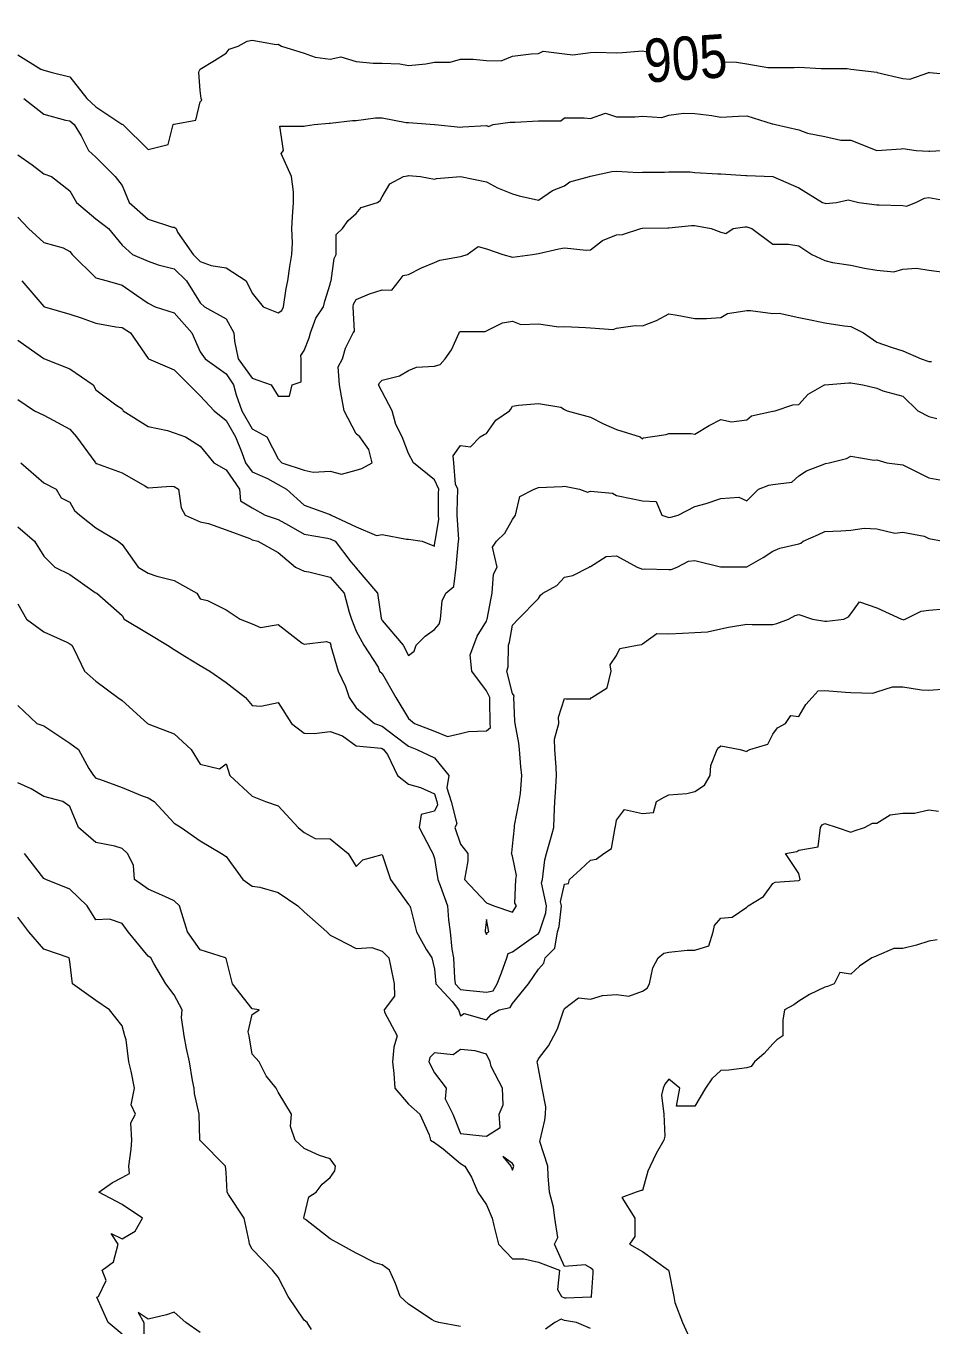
# Model space of a CAD drawing. Extents: x 537850 to 541798, y 6045627 to 6050132.
# Drawn here: x 540162.2 to 540266.5, y 6047408.7 to 6047558.3 of the extents above; entities that cross this region are included whole.
import ezdxf

# ---------------------------------------------------------------- set-up
doc = ezdxf.new("R2010")
doc.units = 0
doc.header["$LTSCALE"] = 5
doc.linetypes.add('DASHED2', pattern=[9.525, 6.35, -3.175])
doc.layers.add('Contour_Line_Intermediate', color=7, linetype='DASHED2', true_color=0xd9d9d9)
doc.layers.add('Contour_Line_Major', color=7, linetype='Continuous', true_color=0x6b6b6b)
doc.styles.get("Standard").update_dxf_attribs({"font": 'ARIALN.TTF'})

msp = doc.modelspace()

# ---------------------------------------------------------------- linework, layer by layer
at = {"layer": 'Contour_Line_Intermediate', "linetype": 'Continuous', "lineweight": 13, "flags": 128}
for points, elevation in [([(540162.012, 6047549.996), (540164.317, 6047548.193), (540166.813, 6047547.5), (540167.317, 6047547.418), (540167.785, 6047546.996), (540168.628, 6047545.685), (540169.472, 6047543.996), (540170.317, 6047543.211), (540172.547, 6047540.996), (540173.317, 6047539.967), (540174.126, 6047537.996), (540176.317, 6047536.067), (540179.137, 6047535.176), (540179.317, 6047535.147), (540179.552, 6047534.996), (540179.729, 6047534.584), (540181.506, 6047531.996), (540182.316, 6047531.219), (540183.584, 6047530.729), (540185.316, 6047530.458), (540187.618, 6047528.997), (540188.316, 6047527.552), (540189.589, 6047525.997), (540191.316, 6047525.282), (540191.748, 6047525.565), (540191.926, 6047525.997), (540192.222, 6047528.09), (540192.415, 6047528.997), (540192.672, 6047530.64), (540192.884, 6047531.996), (540192.968, 6047533.344), (540192.877, 6047534.996), (540192.971, 6047536.341), (540193.087, 6047537.996), (540193.087, 6047539.225), (540192.834, 6047540.996), (540191.669, 6047543.643), (540191.909, 6047543.996), (540191.508, 6047546.804), (540194.316, 6047546.804), (540194.48, 6047546.831), (540195.467, 6047546.996), (540197.184, 6047547.127), (540197.316, 6047547.143), (540199.862, 6047547.449), (540200.316, 6047547.449), (540202.544, 6047547.767), (540203.315, 6047547.767), (540206.078, 6047547.233), (540206.315, 6047547.207), (540209.311, 6047547), (540209.315, 6047547.001), (540209.381, 6047546.996), (540212.315, 6047546.665), (540212.609, 6047546.702), (540215.315, 6047546.861), (540215.544, 6047546.767), (540216.078, 6047546.996), (540218.066, 6047547.244), (540218.315, 6047547.244), (540218.57, 6047547.251), (540221.315, 6047547.419), (540223.891, 6047547.419), (540224.314, 6047547.737), (540226.573, 6047547.737), (540227.314, 6047547.694), (540229.028, 6047548.282), (540230.314, 6047547.86), (540232.45, 6047547.86), (540233.314, 6047547.943), (540235.511, 6047547.798), (540236.314, 6047548.052), (540238.024, 6047548.285), (540239.314, 6047548.236), (540241.303, 6047548.006), (540242.314, 6047547.826), (540244.352, 6047547.957), (540245.313, 6047547.984), (540248.231, 6047547.078), (540248.313, 6047547.047), (540248.643, 6047546.996), (540251.313, 6047546.389), (540252.3, 6047546.008), (540254.313, 6047545.596), (540256.143, 6047545.165), (540257.313, 6047545.165), (540260.306, 6047544.003), (540260.313, 6047543.999), (540263.121, 6047544.187), (540263.313, 6047544.214), (540264.84, 6047543.996), (540266.312, 6047543.915), (540266.399, 6047543.91), (540267.778, 6047543.996)], 905.957), ([(540161.317, 6047543.506), (540162.958, 6047542.356), (540164.317, 6047541.31), (540165.182, 6047540.996), (540167.317, 6047539.354), (540168.053, 6047537.996), (540170.317, 6047536.137), (540171.748, 6047534.996), (540173.317, 6047533.073), (540174.52, 6047531.996), (540176.317, 6047531.233), (540177.491, 6047530.822), (540179.317, 6047530.352), (540180.745, 6047528.997), (540182.316, 6047526.429), (540182.833, 6047525.997), (540185.316, 6047524.59), (540186.221, 6047522.997), (540186.275, 6047522.038), (540186.697, 6047519.997), (540188.316, 6047517.766), (540190.508, 6047516.997), (540191.316, 6047515.705), (540192.609, 6047515.705), (540192.932, 6047516.997), (540193.976, 6047517.337), (540193.944, 6047519.997), (540193.932, 6047520.38), (540194.316, 6047520.941), (540194.9, 6047522.413), (540195.024, 6047522.997), (540195.644, 6047524.669), (540196.551, 6047525.997), (540196.69, 6047526.623), (540197.316, 6047528.607), (540197.377, 6047528.935), (540197.413, 6047528.997), (540197.767, 6047531.545), (540198.001, 6047531.996), (540198.001, 6047534.311), (540198.739, 6047534.996), (540199.373, 6047535.939), (540200.316, 6047536.742), (540200.888, 6047537.424), (540202.771, 6047537.996), (540203.064, 6047538.248), (540203.315, 6047538.65), (540204.163, 6047540.149), (540205.738, 6047540.996), (540206.227, 6047541.084), (540206.315, 6047541.108), (540207.712, 6047540.996), (540209.315, 6047540.705), (540209.56, 6047540.751), (540212.315, 6047540.994), (540212.317, 6047540.994), (540215.315, 6047540.395), (540216.603, 6047539.708), (540218.315, 6047538.995), (540219.075, 6047538.756), (540221.315, 6047538.281), (540222.919, 6047539.391), (540224.314, 6047539.915), (540224.932, 6047540.378), (540227.198, 6047540.996), (540227.291, 6047541.02), (540227.314, 6047541.018), (540229.745, 6047541.565), (540230.314, 6047541.611), (540232.842, 6047541.468), (540233.314, 6047541.483), (540235.832, 6047541.478), (540236.314, 6047541.526), (540238.783, 6047541.526), (540239.314, 6047541.477), (540241.997, 6047541.312), (540242.314, 6047541.323), (540245.201, 6047541.108), (540245.313, 6047541.126), (540248.31, 6047540.999), (540248.313, 6047540.998), (540248.322, 6047540.996), (540251.313, 6047539.687), (540254.042, 6047537.996), (540254.313, 6047537.907), (540254.408, 6047537.901), (540255.657, 6047537.996), (540257.012, 6047538.297), (540257.313, 6047538.251), (540258.243, 6047537.996), (540260.313, 6047537.734), (540260.566, 6047537.743), (540263.313, 6047537.651), (540263.726, 6047537.582), (540264.794, 6047537.996), (540265.806, 6047538.502), (540266.312, 6047538.587), (540269.266, 6047538.043)], 906.956), ([(540161.317, 6047536.298), (540162.524, 6047534.996), (540164.317, 6047533.389), (540166.527, 6047532.787), (540167.317, 6047532.348), (540167.56, 6047531.996), (540170.317, 6047529.342), (540171.597, 6047528.997), (540173.317, 6047528.483), (540175.003, 6047527.311), (540176.317, 6047526.414), (540177.132, 6047525.997), (540179.317, 6047525.288), (540181.368, 6047522.997), (540182.316, 6047520.819), (540182.885, 6047519.997), (540185.316, 6047518.267), (540186.179, 6047516.997), (540186.454, 6047515.859), (540187.107, 6047513.997), (540188.316, 6047511.949), (540189.994, 6047510.997), (540191.316, 6047508.474), (540191.72, 6047507.998), (540194.316, 6047507.174), (540195.36, 6047506.953), (540197.316, 6047507.037), (540198.61, 6047506.703), (540200.316, 6047507.177), (540200.958, 6047507.355), (540202.163, 6047507.998), (540201.779, 6047509.534), (540200.715, 6047510.997), (540200.316, 6047511.354), (540198.902, 6047513.997), (540198.604, 6047515.709), (540198.38, 6047516.997), (540198.237, 6047519.075), (540198.726, 6047519.997), (540199.079, 6047521.233), (540199.961, 6047522.997), (540200.126, 6047523.186), (540199.951, 6047525.997), (540200.008, 6047526.304), (540200.316, 6047526.83), (540201.832, 6047527.48), (540203.315, 6047527.931), (540204.397, 6047527.915), (540205.269, 6047528.997), (540205.706, 6047529.606), (540206.315, 6047529.725), (540207.829, 6047530.482), (540209.315, 6047531.108), (540209.939, 6047531.372), (540212.315, 6047531.79), (540212.491, 6047531.82), (540213.107, 6047531.996), (540214.369, 6047532.943), (540215.315, 6047532.659), (540217.207, 6047531.996), (540218.315, 6047531.719), (540220.623, 6047531.996), (540221.315, 6047532.126), (540223.663, 6047532.648), (540224.314, 6047532.792), (540226.794, 6047532.517), (540227.314, 6047532.551), (540228.693, 6047533.617), (540230.314, 6047534.266), (540231.008, 6047534.302), (540233.089, 6047534.996), (540233.255, 6047535.055), (540233.314, 6047535.041), (540236.223, 6047535.087), (540236.314, 6047535.077), (540238.955, 6047535.355), (540239.314, 6047535.344), (540241.199, 6047534.996), (540242.314, 6047534.603), (540242.89, 6047534.42), (540243.763, 6047534.996), (540245.098, 6047535.212), (540245.313, 6047535.217), (540245.91, 6047534.996), (540248.313, 6047533.194), (540250.116, 6047533.194), (540251.313, 6047533.005), (540252.795, 6047531.996), (540254.313, 6047531.32), (540255.205, 6047531.105), (540257.313, 6047530.78), (540258.881, 6047530.428), (540260.313, 6047530.198), (540262.274, 6047530.035), (540263.313, 6047530.34), (540264.877, 6047530.432), (540266.312, 6047530.227), (540268.357, 6047529.952)], 907.956), ([(540161.778, 6047528.997), (540164.317, 6047526.03), (540164.384, 6047525.997), (540167.317, 6047525.124), (540168.608, 6047524.706), (540170.317, 6047524.121), (540172.615, 6047523.699), (540173.317, 6047523.585), (540174.307, 6047522.997), (540176.317, 6047520.049), (540176.387, 6047519.997), (540179.317, 6047518.721), (540181.055, 6047516.997), (540182.316, 6047515.733), (540183.923, 6047513.997), (540185.316, 6047512.896), (540186.399, 6047510.997), (540187.124, 6047509.19), (540187.551, 6047507.998), (540188.316, 6047506.98), (540190.098, 6047506.216), (540191.316, 6047505.502), (540192.291, 6047504.998), (540194.316, 6047503.136), (540197.204, 6047502.109), (540197.316, 6047502.077), (540197.409, 6047501.998), (540200.316, 6047500.652), (540202.659, 6047499.654), (540203.315, 6047499.751), (540206.094, 6047499.219), (540206.315, 6047499.228), (540207.924, 6047498.998), (540209.315, 6047498.402), (540209.384, 6047498.929), (540209.391, 6047498.998), (540209.839, 6047501.474), (540209.801, 6047501.998), (540209.804, 6047504.509), (540209.821, 6047504.998), (540209.315, 6047506.039), (540206.921, 6047507.998), (540206.315, 6047509.087), (540205.607, 6047510.997), (540204.873, 6047512.439), (540204.446, 6047513.997), (540203.315, 6047516.209), (540202.856, 6047516.997), (540203.031, 6047517.281), (540203.315, 6047517.526), (540205.279, 6047518.034), (540206.315, 6047518.638), (540207.271, 6047519.041), (540209.315, 6047519.132), (540209.971, 6047519.341), (540210.575, 6047519.997), (540211.297, 6047521.015), (540212.155, 6047522.997), (540212.194, 6047523.118), (540212.315, 6047523.161), (540215.151, 6047523.161), (540215.315, 6047523.208), (540217.174, 6047524.138), (540218.315, 6047524.328), (540219.272, 6047523.954), (540221.315, 6047524.031), (540223.638, 6047523.673), (540224.314, 6047523.706), (540226.72, 6047523.591), (540227.314, 6047523.563), (540229.925, 6047523.385), (540230.314, 6047523.54), (540232.464, 6047523.847), (540233.314, 6047523.797), (540234.919, 6047524.392), (540236.314, 6047525.164), (540237.274, 6047525.036), (540239.314, 6047524.654), (540240.657, 6047524.654), (540242.314, 6047524.764), (540243.104, 6047525.206), (540245.313, 6047525.579), (540245.753, 6047525.557), (540248.313, 6047525.208), (540249.036, 6047525.274), (540251.313, 6047524.76), (540252.852, 6047524.458), (540254.313, 6047524.135), (540256.52, 6047523.79), (540257.313, 6047523.735), (540258.759, 6047522.997), (540260.313, 6047521.902), (540261.956, 6047521.354), (540263.313, 6047520.902), (540265.423, 6047519.997), (540266.312, 6047519.691), (540266.62, 6047519.689)], 908.956), ([(540161.317, 6047515.301), (540163.236, 6047513.997), (540164.317, 6047513.504), (540165.385, 6047512.93), (540167.317, 6047511.891), (540168.056, 6047510.997), (540170.169, 6047508.145), (540170.26, 6047507.998), (540170.317, 6047507.946), (540170.388, 6047507.927), (540173.317, 6047506.855), (540175.946, 6047505.369), (540176.317, 6047505.14), (540178.97, 6047505.345), (540179.317, 6047505.275), (540179.811, 6047504.998), (540180.143, 6047502.824), (540180.583, 6047501.998), (540182.316, 6047501.222), (540183.301, 6047501.014), (540185.316, 6047500.308), (540188.029, 6047499.285), (540188.316, 6047499.16), (540188.965, 6047498.998), (540191.316, 6047497.705), (540193.324, 6047495.998), (540194.316, 6047495.546), (540194.855, 6047495.459), (540197.316, 6047494.835), (540198.917, 6047492.998), (540199.512, 6047490.802), (540199.753, 6047489.998), (540200.316, 6047488.613), (540201.202, 6047486.999), (540202.837, 6047484.477), (540203.005, 6047483.999), (540203.315, 6047483.74), (540204.855, 6047480.999), (540206.315, 6047478.564), (540207.04, 6047477.999), (540209.315, 6047477.107), (540210.84, 6047476.474), (540212.315, 6047476.833), (540213.248, 6047477.066), (540215.315, 6047477.137), (540215.795, 6047477.519), (540215.761, 6047477.999), (540215.716, 6047480.598), (540215.709, 6047480.999), (540215.315, 6047481.734), (540213.617, 6047483.999), (540213.428, 6047485.886), (540213.856, 6047486.999), (540214.251, 6047488.062), (540215.315, 6047489.773), (540215.368, 6047489.945), (540215.378, 6047489.998), (540215.876, 6047492.438), (540215.99, 6047492.998), (540216.128, 6047495.185), (540216.56, 6047495.998), (540216.02, 6047498.292), (540216.461, 6047498.998), (540217.416, 6047499.897), (540218.315, 6047501.469), (540218.658, 6047501.998), (540219.176, 6047504.136), (540220.815, 6047504.998), (540221.315, 6047505.162), (540224.037, 6047505.275), (540224.314, 6047505.345), (540226.05, 6047504.998), (540226.954, 6047504.638), (540227.314, 6047504.768), (540229.855, 6047504.538), (540230.314, 6047504.241), (540232.175, 6047503.859), (540233.314, 6047503.625), (540234.868, 6047503.552), (540235.511, 6047501.998), (540236.314, 6047501.735), (540236.562, 6047501.75), (540237.398, 6047501.998), (540239.314, 6047502.988), (540240.649, 6047503.333), (540242.314, 6047503.905), (540244.385, 6047504.069), (540245.313, 6047503.653), (540246.671, 6047504.998), (540247.873, 6047505.438), (540248.313, 6047505.529), (540250.522, 6047505.789), (540251.313, 6047506.501), (540252.211, 6047507.1), (540254.313, 6047507.918), (540254.379, 6047507.932), (540254.792, 6047507.998), (540256.809, 6047508.502), (540257.313, 6047508.773), (540259.994, 6047508.316), (540260.313, 6047508.341), (540261.457, 6047507.998), (540263.313, 6047507.766), (540263.741, 6047507.569), (540266.312, 6047506.284), (540268.418, 6047505.892)], 910.956), ([(540161.671, 6047507.998), (540164.317, 6047505.704), (540165.731, 6047504.998), (540166.289, 6047503.97), (540167.317, 6047503.477), (540167.824, 6047502.505), (540168.474, 6047501.998), (540170.317, 6047500.523), (540172.872, 6047498.998), (540173.317, 6047498.59), (540175.189, 6047495.998), (540176.317, 6047495.319), (540177.337, 6047494.978), (540179.317, 6047494.463), (540181.925, 6047492.998), (540182.316, 6047492.341), (540183.161, 6047492.154), (540185.316, 6047491.076), (540186.921, 6047489.998), (540188.316, 6047489.465), (540189.282, 6047489.033), (540191.316, 6047489.384), (540194.074, 6047487.24), (540194.316, 6047487.11), (540196.874, 6047487.44), (540197.316, 6047487.269), (540197.385, 6047486.999), (540197.4, 6047486.914), (540198.224, 6047483.999), (540199.057, 6047482.258), (540199.499, 6047480.999), (540200.316, 6047479.783), (540202.427, 6047477.999), (540203.315, 6047477.677), (540204.745, 6047476.569), (540206.315, 6047475.393), (540207.291, 6047474.999), (540209.315, 6047474.033), (540210.967, 6047471.999), (540210.746, 6047470.568), (540211.238, 6047468.999), (540211.888, 6047466.427), (540211.67, 6047466), (540212.315, 6047464.106), (540213.165, 6047463), (540213.165, 6047462.15), (540212.785, 6047460), (540215.315, 6047457.312), (540216.146, 6047457), (540218.315, 6047456.273), (540218.779, 6047457), (540218.597, 6047457.283), (540218.711, 6047460), (540218.778, 6047460.464), (540218.315, 6047462.716), (540218.182, 6047463), (540218.226, 6047463.089), (540218.315, 6047463.841), (540218.541, 6047466), (540218.563, 6047466.248), (540219.103, 6047468.999), (540219.233, 6047469.917), (540219.377, 6047471.999), (540219.294, 6047472.978), (540219.122, 6047474.999), (540219.031, 6047475.715), (540218.625, 6047477.999), (540218.584, 6047478.268), (540218.478, 6047480.999), (540218.5, 6047481.184), (540218.315, 6047481.451), (540217.659, 6047483.999), (540217.805, 6047484.508), (540217.862, 6047486.999), (540217.969, 6047487.344), (540218.315, 6047489.298), (540218.972, 6047489.998), (540221.315, 6047492.405), (540221.557, 6047492.756), (540221.8, 6047492.998), (540223.418, 6047493.894), (540224.314, 6047494.858), (540225.263, 6047495.05), (540227.139, 6047495.998), (540227.244, 6047496.068), (540227.314, 6047496.086), (540229.1, 6047497.212), (540230.314, 6047497.318), (540232.69, 6047495.998), (540233.314, 6047495.767), (540233.518, 6047495.794), (540236.314, 6047495.722), (540236.599, 6047495.713), (540237.278, 6047495.998), (540238.609, 6047496.703), (540239.314, 6047496.761), (540242.296, 6047496.016), (540242.314, 6047496.016), (540245.291, 6047496.02), (540245.313, 6047496.023), (540247.217, 6047497.094), (540248.313, 6047497.825), (540249.113, 6047498.198), (540251.313, 6047498.687), (540251.533, 6047498.778), (540251.802, 6047498.998), (540253.565, 6047499.746), (540254.313, 6047500.104), (540256.137, 6047500.174), (540257.313, 6047500.268), (540258.827, 6047500.483), (540260.313, 6047500.412), (540262.381, 6047499.929), (540263.313, 6047500.018), (540265.758, 6047499.552), (540266.312, 6047499.312), (540267.929, 6047498.998)], 911.956), ([(540161.317, 6047500.66), (540163.247, 6047498.998), (540164.317, 6047497.263), (540165.582, 6047495.998), (540167.317, 6047495.133), (540170.242, 6047493.074), (540170.317, 6047493.023), (540170.424, 6047492.998), (540173.317, 6047490.426), (540173.561, 6047489.998), (540176.317, 6047488.35), (540178.576, 6047486.999), (540179.317, 6047486.505), (540180.553, 6047485.762), (540182.316, 6047484.671), (540183.454, 6047483.999), (540185.316, 6047482.725), (540187.544, 6047480.999), (540188.316, 6047480.08), (540189.315, 6047480), (540191.316, 6047480.426), (540192.834, 6047477.999), (540194.316, 6047476.887), (540195.475, 6047476.84), (540197.316, 6047477.078), (540198.739, 6047476.576), (540200.316, 6047475.422), (540203.171, 6047475.143), (540203.315, 6047475.091), (540203.434, 6047474.999), (540203.912, 6047474.403), (540205.047, 6047471.999), (540206.315, 6047471.003), (540207.696, 6047470.619), (540209.315, 6047469.882), (540209.592, 6047468.999), (540209.686, 6047468.629), (540209.315, 6047467.902), (540207.806, 6047467.509), (540207.564, 6047466), (540208.891, 6047463.423), (540209.132, 6047463), (540209.315, 6047462.429), (540209.715, 6047460), (540209.985, 6047459.33), (540210.843, 6047457), (540210.933, 6047455.382), (540211.142, 6047454), (540211.316, 6047451.999), (540211.502, 6047451), (540211.647, 6047448.668), (540211.717, 6047448), (540212.315, 6047447.346), (540213.027, 6047447.288), (540215.315, 6047447.037), (540216.105, 6047447.21), (540216.566, 6047448), (540217.036, 6047449.279), (540217.668, 6047451), (540217.804, 6047451.511), (540218.315, 6047451.674), (540220.723, 6047453.408), (540221.315, 6047453.815), (540221.407, 6047453.908), (540221.423, 6047454), (540222.14, 6047456.175), (540222.222, 6047457), (540221.677, 6047459.638), (540221.761, 6047460), (540222.045, 6047462.27), (540222.234, 6047463), (540222.686, 6047464.628), (540223.066, 6047466), (540223.114, 6047467.2), (540223.186, 6047468.999), (540223.262, 6047470.052), (540223.403, 6047471.999), (540223.365, 6047472.949), (540223.207, 6047474.999), (540223.139, 6047476.174), (540223.668, 6047477.999), (540223.604, 6047478.71), (540224.314, 6047480.861), (540224.494, 6047480.82), (540227.314, 6047480.82), (540227.386, 6047480.927), (540227.461, 6047480.999), (540229.224, 6047482.089), (540229.672, 6047483.999), (540229.586, 6047484.727), (540230.314, 6047485.823), (540230.686, 6047486.627), (540232.667, 6047486.999), (540233.22, 6047487.092), (540233.314, 6047487.164), (540234.959, 6047488.353), (540236.314, 6047488.324), (540237.911, 6047488.401), (540239.314, 6047488.469), (540240.772, 6047488.54), (540242.314, 6047488.891), (540243.213, 6047489.099), (540245.313, 6047489.422), (540245.922, 6047489.389), (540248.313, 6047489.389), (540248.789, 6047489.523), (540250.119, 6047489.998), (540250.892, 6047490.42), (540251.313, 6047490.55), (540252.884, 6047489.998), (540254.313, 6047489.778), (540254.549, 6047489.762), (540256.486, 6047489.998), (540257.037, 6047490.274), (540257.313, 6047490.619), (540258.289, 6047492.022), (540260.313, 6047491.314), (540263.133, 6047489.998), (540263.313, 6047489.958), (540263.378, 6047489.933), (540263.563, 6047489.998), (540265.396, 6047490.915), (540266.312, 6047491.055), (540268.099, 6047491.211)], 912.956), ([(540161.317, 6047491.764), (540162.308, 6047489.998), (540164.317, 6047488.548), (540166.955, 6047487.36), (540167.317, 6047487.161), (540167.538, 6047486.999), (540167.808, 6047486.507), (540168.989, 6047483.999), (540170.317, 6047482.87), (540172.823, 6047480.999), (540173.317, 6047480.632), (540176.253, 6047477.999), (540176.317, 6047477.941), (540176.405, 6047477.91), (540179.317, 6047476.801), (540181.272, 6047474.999), (540182.316, 6047473.317), (540184.56, 6047472.756), (540185.316, 6047473.361), (540185.751, 6047471.999), (540188.316, 6047469.636), (540189.866, 6047468.999), (540191.316, 6047468.516), (540193.614, 6047466), (540194.316, 6047465.441), (540195.562, 6047464.753), (540197.316, 6047464.691), (540199.38, 6047463), (540200.316, 6047461.53), (540201.051, 6047462.265), (540203.315, 6047462.882), (540204.24, 6047460), (540206.315, 6047457.155), (540206.47, 6047457), (540206.552, 6047456.764), (540207.261, 6047454), (540208.396, 6047451.919), (540209.028, 6047451), (540209.315, 6047449.687), (540209.49, 6047448), (540211.368, 6047445.947), (540212.084, 6047445.001), (540212.315, 6047444.32), (540212.734, 6047444.582), (540215.315, 6047443.865), (540215.839, 6047444.476), (540216.775, 6047445.001), (540218.037, 6047445.278), (540218.315, 6047445.753), (540220.161, 6047448), (540221.315, 6047449.676), (540221.926, 6047450.389), (540222.071, 6047451), (540223.193, 6047452.122), (540223.506, 6047454), (540223.706, 6047454.608), (540223.947, 6047457), (540223.851, 6047457.464), (540224.314, 6047459.462), (540224.752, 6047459.563), (540224.897, 6047460), (540226.154, 6047461.16), (540227.314, 6047462.231), (540227.96, 6047462.354), (540228.86, 6047463), (540229.739, 6047463.575), (540230.13, 6047466), (540230.191, 6047466.123), (540230.314, 6047466.863), (540231.23, 6047468.084), (540233.314, 6047467.62), (540234.577, 6047467.736), (540234.901, 6047468.999), (540235.801, 6047469.512), (540236.314, 6047469.77), (540238.397, 6047469.916), (540239.314, 6047470.138), (540240.443, 6047470.87), (540241.081, 6047471.999), (540241.169, 6047473.144), (540241.911, 6047474.999), (540242.09, 6047475.223), (540242.314, 6047475.402), (540244.547, 6047474.999), (540245.313, 6047474.769), (540245.439, 6047474.873), (540245.659, 6047474.999), (540247.723, 6047475.589), (540248.313, 6047476.769), (540248.84, 6047477.472), (540249.789, 6047477.999), (540250.401, 6047478.911), (540251.313, 6047478.813), (540252.13, 6047480.182), (540252.857, 6047480.999), (540253.549, 6047481.763), (540254.313, 6047481.803), (540256.709, 6047481.603), (540257.313, 6047481.553), (540259.828, 6047481.483), (540260.313, 6047481.627), (540262.092, 6047482.22), (540263.313, 6047482.22), (540265.447, 6047481.864), (540266.312, 6047481.823), (540268.34, 6047481.971)], 913.956), ([(540212.315, 6047408.527), (540209.83, 6047409.002), (540209.315, 6047409.14), (540209.041, 6047409.277), (540206.315, 6047411.094), (540205.352, 6047412.002), (540204.826, 6047413.491), (540204.146, 6047415.002), (540203.315, 6047415.648), (540202.473, 6047415.845), (540200.316, 6047416.958), (540198.428, 6047418.002), (540197.316, 6047418.643), (540194.479, 6047420.838), (540194.316, 6047420.928), (540194.279, 6047421.002), (540194.265, 6047421.053), (540194.316, 6047421.205), (540194.848, 6047423.47), (540195.707, 6047424.002), (540196.39, 6047424.927), (540197.316, 6047425.698), (540197.849, 6047426.468), (540197.933, 6047427.001), (540197.316, 6047427.839), (540196.082, 6047428.235), (540194.316, 6047429.014), (540193.267, 6047430.001), (540192.742, 6047431.575), (540192.837, 6047433.001), (540191.316, 6047435.537), (540191.063, 6047436.001), (540189.924, 6047437.393), (540189.119, 6047439.001), (540188.316, 6047439.912), (540187.953, 6047442.001), (540187.863, 6047442.454), (540188.316, 6047444.457), (540188.642, 6047444.675), (540189.13, 6047445.001), (540188.316, 6047445.134), (540186.064, 6047448), (540185.316, 6047450.9), (540185.236, 6047451), (540182.316, 6047451.913), (540180.856, 6047454), (540180.198, 6047456.118), (540179.952, 6047457), (540179.317, 6047457.579), (540178.247, 6047458.07), (540176.317, 6047458.909), (540174.748, 6047460), (540174.644, 6047461.673), (540173.959, 6047463), (540173.317, 6047463.578), (540172.472, 6047463.845), (540170.317, 6047464.29), (540168.288, 6047466), (540167.317, 6047468.426), (540166.499, 6047468.999), (540164.317, 6047469.581), (540162.844, 6047470.473), (540161.317, 6047471.157)], 915.956), ([(540195.145, 6047408.173), (540194.67, 6047409.002), (540194.316, 6047409.241), (540192.475, 6047412.002), (540191.316, 6047414.215), (540190.65, 6047415.002), (540188.316, 6047417.442), (540188.023, 6047418.002), (540187.98, 6047418.338), (540187.382, 6047421.002), (540185.571, 6047423.747), (540185.425, 6047424.002), (540185.316, 6047426.316), (540185.259, 6047427.001), (540182.316, 6047429.944), (540182.294, 6047430.001), (540182.296, 6047430.022), (540182.227, 6047433.001), (540181.676, 6047435.36), (540181.627, 6047436.001), (540181.45, 6047436.867), (540181.107, 6047439.001), (540180.748, 6047440.569), (540180.496, 6047442.001), (540180.191, 6047444.126), (540180.254, 6047445.001), (540179.317, 6047446.746), (540178.376, 6047448), (540176.966, 6047450.351), (540176.622, 6047451), (540176.317, 6047451.193), (540174.02, 6047454), (540173.317, 6047454.962), (540171.864, 6047455.453), (540170.317, 6047455.363), (540169.288, 6047457), (540167.317, 6047458.892), (540164.548, 6047460), (540164.317, 6047460.144), (540162.063, 6047463)], 916.956), ([(540173.317, 6047407.647), (540171.729, 6047409.002), (540170.422, 6047411.897), (540170.625, 6047412.002), (540171.5, 6047413.819), (540171.035, 6047415.002), (540172.349, 6047415.97), (540172.855, 6047418.002), (540172.082, 6047419.237), (540173.317, 6047418.633), (540174.824, 6047419.495), (540175.685, 6047421.002), (540173.317, 6047422.569), (540170.66, 6047424.002), (540172.211, 6047425.108), (540173.317, 6047425.686), (540174.162, 6047426.156), (540174.106, 6047427.001), (540174.366, 6047428.952), (540174.431, 6047430.001), (540174.344, 6047431.974), (540174.887, 6047433.001), (540174.364, 6047434.048), (540174.775, 6047436.001), (540174.364, 6047437.954), (540174.102, 6047439.001), (540173.783, 6047441.534), (540173.657, 6047442.001), (540173.317, 6047443.166), (540171.873, 6047445.001), (540170.317, 6047446.085), (540167.602, 6047448), (540167.317, 6047450.561), (540167.244, 6047451), (540164.317, 6047451.976), (540162.582, 6047454), (540161.317, 6047455.679)], 917.956), ([(540267.249, 6047453.063), (540266.312, 6047452.909), (540264.862, 6047452.451), (540263.313, 6047452.064), (540262.249, 6047452.064), (540260.313, 6047451.234), (540260.16, 6047451.153), (540259.718, 6047451), (540258.294, 6047450.02), (540257.313, 6047449.107), (540256.022, 6047449.291), (540255.376, 6047448), (540254.623, 6047447.69), (540254.313, 6047447.604), (540252.532, 6047446.782), (540251.313, 6047446.021), (540250.722, 6047445.592), (540249.674, 6047445.001), (540249.48, 6047443.834), (540249.48, 6047442.001), (540248.767, 6047441.547), (540248.313, 6047441.093), (540247.323, 6047439.991), (540246.223, 6047439.001), (540245.825, 6047438.489), (540245.313, 6047438.319), (540243.262, 6047438.052), (540242.314, 6047438.011), (540241.269, 6047437.046), (540240.572, 6047436.001), (540239.314, 6047433.903), (540237.216, 6047433.903), (540237.598, 6047436.001), (540236.314, 6047437.01), (540235.857, 6047436.458), (540235.697, 6047436.001), (540235.478, 6047435.166), (540235.769, 6047433.001), (540235.864, 6047430.451), (540235.772, 6047430.001), (540234.862, 6047428.453), (540234.187, 6047427.001), (540233.91, 6047426.405), (540233.314, 6047424.185), (540233.131, 6047424.185), (540232.582, 6047424.002), (540230.915, 6047423.401), (540232.408, 6047421.002), (540232.408, 6047418.908), (540231.803, 6047418.002), (540233.314, 6047417.182), (540236.289, 6047415.002), (540236.314, 6047414.901), (540236.894, 6047412.002), (540237.039, 6047411.277), (540237.914, 6047409.002), (540239.217, 6047406.1)], 915.956), ([(540182.316, 6047407.842), (540180.684, 6047409.002), (540179.317, 6047410.178), (540178.461, 6047409.858), (540176.317, 6047409.381), (540175.181, 6047410.138), (540175.83, 6047409.002), (540175.837, 6047406.482)], 917.956), ([(540227.314, 6047408.28), (540225.675, 6047409.002), (540224.314, 6047409.217), (540223.943, 6047409.373), (540223.201, 6047409.002), (540222.1, 6047408.217)], 915.956)]:
    msp.add_lwpolyline(points, dxfattribs=dict(at, elevation=elevation))
for points, elevation in [([(540215.385, 6047453.93), (540215.604, 6047454), (540215.315, 6047455.394), (540215.149, 6047454.166), (540215.166, 6047454), (540215.315, 6047453.667), (540215.385, 6047453.93)], 911.956), ([(540217.171, 6047436.001), (540215.85, 6047438.465), (540215.75, 6047439.001), (540215.315, 6047439.881), (540214.029, 6047440.287), (540212.315, 6047440.432), (540211.483, 6047439.832), (540209.315, 6047440.042), (540208.8, 6047439.516), (540208.681, 6047439.001), (540209.315, 6047437.766), (540210.666, 6047436.001), (540210.566, 6047434.75), (540211.427, 6047433.001), (540212.315, 6047430.746), (540214.81, 6047430.506), (540215.315, 6047430.437), (540216.877, 6047431.439), (540216.786, 6047433.001), (540217.239, 6047434.077), (540217.171, 6047436.001)], 913.956), ([(540218.425, 6047427.111), (540218.315, 6047427.291), (540217.214, 6047428.102), (540218.111, 6047427.001), (540218.315, 6047426.543), (540218.487, 6047427.001), (540218.425, 6047427.111)], 913.956)]:
    msp.add_lwpolyline(points, close=True, dxfattribs=dict(at, elevation=elevation))
at = {"layer": 'Contour_Line_Major', "linetype": 'Continuous', "lineweight": 15, "flags": 128}
for points, elevation in [([(540161.317, 6047555.002), (540163.963, 6047553.35), (540164.317, 6047553.233), (540165.267, 6047552.995), (540167.317, 6047552.486), (540169.264, 6047549.996), (540170.317, 6047549.024), (540173.287, 6047547.025), (540173.317, 6047547.009), (540173.411, 6047546.996), (540176.317, 6047544.09), (540178.641, 6047544.672), (540179.223, 6047546.996), (540179.304, 6047547.008), (540179.317, 6047547.013), (540181.819, 6047547.493), (540182.316, 6047549.604), (540182.512, 6047549.8), (540182.447, 6047549.996), (540182.316, 6047550.895), (540182.179, 6047552.995), (540182.197, 6047553.115), (540182.316, 6047553.347), (540183.956, 6047554.356), (540185.316, 6047555.194), (540185.647, 6047555.665), (540186.702, 6047555.995), (540187.725, 6047556.586), (540188.316, 6047556.709), (540191.092, 6047556.219), (540191.316, 6047556.256), (540191.707, 6047555.995), (540194.316, 6047555.222), (540195.569, 6047554.742), (540197.316, 6047554.526), (540198.529, 6047554.782), (540200.316, 6047554.241), (540202.246, 6047554.065), (540203.315, 6047554.065), (540205.319, 6047553.991), (540206.315, 6047553.795), (540208.346, 6047553.964), (540209.315, 6047554.176), (540211.124, 6047554.186), (540212.315, 6047554.528), (540213.782, 6047554.528), (540215.315, 6047554.364), (540217.007, 6047554.303), (540218.315, 6047554.854), (540220.457, 6047555.138), (540221.315, 6047555.164), (540221.858, 6047555.452), (540224.314, 6047555.124), (540225.282, 6047555.028), (540227.314, 6047555.282), (540227.973, 6047555.336), (540230.314, 6047555.248), (540231.01, 6047555.3), (540233.314, 6047555.47), (540233.994, 6047555.316), (540236.314, 6047554.556), (540237.753, 6047554.556), (540239.314, 6047554.664), (540240.744, 6047554.565), (540242.314, 6047554.206), (540244.146, 6047554.163), (540245.313, 6047553.969), (540247.757, 6047553.551), (540248.313, 6047553.551), (540250.757, 6047553.551), (540251.313, 6047553.605), (540253.871, 6047553.437), (540254.313, 6047553.422), (540256.887, 6047553.422), (540257.313, 6047553.372), (540260.31, 6047552.998), (540260.313, 6047552.998), (540260.333, 6047552.995), (540263.313, 6047552.294), (540264.107, 6047552.201), (540266.292, 6047552.995), (540266.309, 6047552.999), (540266.312, 6047552.998), (540266.374, 6047552.995), (540269.312, 6047552.701)], 904.957), ([(540161.317, 6047522.163), (540164.191, 6047520.123), (540164.317, 6047520.049), (540164.399, 6047519.997), (540167.317, 6047518.859), (540170.003, 6047516.997), (540170.317, 6047516.44), (540172.61, 6047514.704), (540173.317, 6047514.218), (540173.436, 6047513.997), (540176.317, 6047512.19), (540178.557, 6047511.757), (540179.317, 6047511.456), (540180.636, 6047510.997), (540182.316, 6047509.918), (540183.917, 6047507.998), (540185.316, 6047507.21), (540186.86, 6047504.998), (540186.974, 6047503.655), (540188.316, 6047502.818), (540189.795, 6047501.998), (540191.316, 6047501.481), (540192.491, 6047500.823), (540194.316, 6047499.785), (540196.978, 6047499.336), (540197.316, 6047499.263), (540197.889, 6047498.998), (540199.705, 6047496.608), (540200.211, 6047495.998), (540200.316, 6047495.871), (540202.753, 6047492.998), (540203.173, 6047490.14), (540203.217, 6047489.998), (540203.315, 6047489.836), (540205.729, 6047486.999), (540206.315, 6047485.836), (540206.986, 6047486.328), (540207.233, 6047486.999), (540208.264, 6047488.049), (540209.315, 6047488.826), (540209.878, 6047489.436), (540210.031, 6047489.998), (540210.21, 6047492.104), (540210.616, 6047492.998), (540211.558, 6047493.755), (540211.815, 6047495.998), (540211.873, 6047496.44), (540212.104, 6047498.998), (540212.136, 6047499.177), (540211.936, 6047501.998), (540211.936, 6047502.377), (540212.031, 6047504.998), (540211.763, 6047505.55), (540211.569, 6047507.998), (540211.481, 6047508.832), (540212.315, 6047510.015), (540213.461, 6047509.851), (540214.607, 6047510.997), (540215.052, 6047511.26), (540215.315, 6047511.378), (540216.392, 6047512.92), (540217.974, 6047513.997), (540218.107, 6047514.205), (540218.315, 6047514.532), (540218.992, 6047514.675), (540221.315, 6047514.859), (540223.881, 6047514.431), (540224.314, 6047514.164), (540224.624, 6047513.997), (540227.314, 6047513.289), (540228.809, 6047512.502), (540230.314, 6047511.846), (540233.022, 6047510.997), (540233.314, 6047510.793), (540233.414, 6047510.897), (540234.195, 6047510.997), (540236.036, 6047511.275), (540236.314, 6047511.395), (540238.916, 6047511.395), (540239.314, 6047511.298), (540240.988, 6047512.323), (540242.314, 6047513.011), (540243.56, 6047512.75), (540245.313, 6047512.953), (540245.865, 6047513.446), (540248.313, 6047513.954), (540248.338, 6047513.973), (540248.594, 6047513.997), (540250.633, 6047514.677), (540251.313, 6047514.739), (540252.376, 6047515.935), (540254.277, 6047516.997), (540254.3, 6047517.01), (540254.313, 6047517.009), (540257.088, 6047517.222), (540257.313, 6047517.222), (540258.681, 6047516.997), (540260.313, 6047516.602), (540260.996, 6047516.314), (540263.313, 6047515.696), (540265.011, 6047513.997), (540266.312, 6047513.36), (540267.207, 6047513.103)], 909.956), ([(540161.317, 6047480.062), (540163.495, 6047477.999), (540164.317, 6047477.704), (540165.128, 6047477.189), (540167.317, 6047475.729), (540168.29, 6047474.999), (540169.507, 6047472.81), (540170.035, 6047471.999), (540170.317, 6047471.694), (540170.738, 6047471.579), (540173.317, 6047470.613), (540175.652, 6047469.665), (540176.317, 6047469.411), (540177.012, 6047468.999), (540179.317, 6047466.517), (540180.147, 6047466), (540182.316, 6047464.483), (540184.775, 6047463), (540185.316, 6047462.655), (540187.237, 6047460), (540188.316, 6047459.254), (540189.18, 6047459.136), (540191.316, 6047458.503), (540193.571, 6047457), (540194.316, 6047456.288), (540196.913, 6047454), (540197.316, 6047453.608), (540198.15, 6047453.166), (540200.316, 6047452.083), (540202.12, 6047452.196), (540203.315, 6047451.753), (540204.046, 6047451), (540204.246, 6047450.07), (540204.692, 6047448), (540204.732, 6047446.584), (540203.543, 6047445.001), (540203.577, 6047444.739), (540205.02, 6047442.001), (540204.627, 6047440.689), (540204.481, 6047439.001), (540204.636, 6047437.68), (540204.741, 6047436.001), (540206.315, 6047434.133), (540207.643, 6047433.001), (540208.707, 6047430.609), (540208.884, 6047430.001), (540209.315, 6047429.714), (540210.317, 6047429), (540212.315, 6047427.311), (540212.831, 6047427.001), (540213.606, 6047425.711), (540214.338, 6047424.002), (540215.315, 6047422.527), (540215.957, 6047421.002), (540216.163, 6047420.154), (540216.685, 6047418.002), (540218.315, 6047416.329), (540219.641, 6047416.328), (540221.315, 6047415.933), (540223.739, 6047415.002), (540223.519, 6047412.798), (540223.95, 6047412.002), (540224.314, 6047411.849), (540224.497, 6047411.82), (540227.314, 6047411.942), (540227.413, 6047411.903), (540227.421, 6047412.002), (540227.628, 6047414.688), (540227.617, 6047415.002), (540227.314, 6047415.276), (540226.687, 6047415.629), (540224.314, 6047415.446), (540223.172, 6047418.002), (540223.526, 6047418.791), (540223.21, 6047421.002), (540223.052, 6047422.264), (540222.577, 6047424.002), (540222.416, 6047425.9), (540222.396, 6047427.001), (540221.463, 6047429.853), (540221.497, 6047430.001), (540222.025, 6047432.29), (540222.11, 6047433.001), (540222.161, 6047433.848), (540221.747, 6047436.001), (540221.315, 6047438.249), (540221.189, 6047438.875), (540221.157, 6047439.001), (540221.315, 6047439.352), (540222.464, 6047440.851), (540223.091, 6047442.001), (540223.499, 6047442.816), (540224.227, 6047445.001), (540224.272, 6047445.043), (540224.314, 6047445.172), (540225.914, 6047446.401), (540227.314, 6047446.246), (540228.671, 6047446.643), (540230.314, 6047446.778), (540231.733, 6047446.581), (540233.314, 6047447.161), (540233.817, 6047447.497), (540234.105, 6047448), (540234.484, 6047449.83), (540235.095, 6047451), (540235.764, 6047451.55), (540236.314, 6047451.667), (540238.444, 6047451.87), (540239.314, 6047451.87), (540240.947, 6047452.367), (540241.444, 6047454), (540241.591, 6047454.722), (540242.314, 6047455.575), (540243.636, 6047455.677), (540245.313, 6047456.827), (540245.4, 6047456.913), (540245.469, 6047457), (540247.247, 6047458.067), (540248.313, 6047459.56), (540248.588, 6047459.725), (540251.313, 6047459.906), (540251.372, 6047459.941), (540251.454, 6047460), (540251.313, 6047460.7), (540249.778, 6047463), (540251.087, 6047463.226), (540251.313, 6047463.405), (540253.528, 6047463.785), (540253.825, 6047466), (540254.007, 6047466.305), (540254.313, 6047466.476), (540255.744, 6047466), (540257.313, 6047465.458), (540257.688, 6047465.624), (540258.889, 6047466), (540259.797, 6047466.516), (540260.313, 6047466.515), (540261.831, 6047467.481), (540263.313, 6047467.666), (540264.646, 6047467.666), (540266.312, 6047468.051), (540267.421, 6047467.891)], 914.956)]:
    msp.add_lwpolyline(points, dxfattribs=dict(at, elevation=elevation))

# ---------------------------------------------------------------- next in the draw order: texts
at = {"layer": 'Contour_Line_Major', "color": 251, "linetype": 'Continuous', "lineweight": -3, "true_color": 0x6b6b6b, "insert": (540238.262, 6047554.591, 904.957), "char_height": 4.99976, "width": 7.1418, "attachment_point": 5, "rotation": 3.94933, "bg_fill": 3, "box_fill_scale": 1.181818, "bg_fill_color": 256, "bg_fill_true_color": 13158600, "bg_fill_transparency": 0}
msp.add_mtext('{\\C256;905}', dxfattribs=at)

doc.saveas('drawing.dxf')
